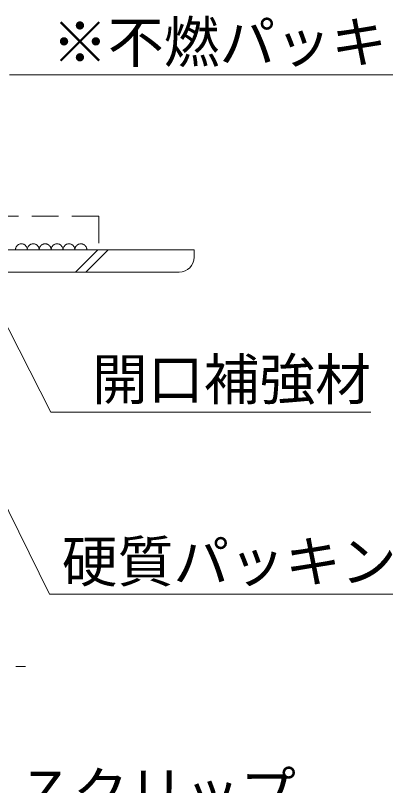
# Model space of a CAD drawing. Units: millimetres at full size, sheet at 1:6; details may follow other scales. Extents: x -1215 to 1203, y -852 to 852.
# Drawn here: x -334.6 to -235, y -701.6 to -494.6 of the extents above; entities that cross this region are included whole.
import ezdxf
from ezdxf.enums import TextEntityAlignment as Align

# ---------------------------------------------------------------- set-up
doc = ezdxf.new("R2010")
doc.units = ezdxf.units.MM
doc.header["$LTSCALE"] = 6
doc.linetypes.add('DASHED1', pattern=[1.8, 1.2, -0.6])
for name, color, linetype, lineweight in [('0-2_SUNPO', 7, 'Continuous', 5), ('0-3_STEEL', 6, 'Continuous', 5), ('0-4_KANAMONO', 6, 'Continuous', 5), ('0-8_SASH', 134, 'Continuous', 5)]:
    doc.layers.add(name, color=color, linetype=linetype, lineweight=lineweight)
doc.styles.add('ＭＳ ゴシック', font='')
doc.styles.get('ＭＳ ゴシック').set_extended_font_data('MS Gothic')

msp = doc.modelspace()

# ---------------------------------------------------------------- linework, layer by layer
at = {"layer": '0-2_SUNPO'}
for p, q in [((-336.155, -510.604), (-204.718, -510.604)), ((-344.896, -562.291), (-325.045, -601.207)), ((-354.7, -591.038), (-325.427, -650.169)), ((-325.045, -601.207), (-238.972, -601.207)), ((-325.427, -650.169), (-217.105, -650.169))]:
    msp.add_line(p, q, dxfattribs=at)
at = {"layer": '0-3_STEEL'}
for p, q in [((-286.524, -557.614), (-351.522, -557.614)), ((-318.417, -563.614), (-312.417, -557.614)), ((-315.588, -563.614), (-309.588, -557.614)), ((-286.524, -557.614), (-286.524, -559.614)), ((-290.523, -563.614), (-337.023, -563.614))]:
    msp.add_line(p, q, dxfattribs=at)
msp.add_arc((-290.523, -559.614), 4, 270, 0, dxfattribs=at)
at = {"layer": '0-4_KANAMONO'}
msp.add_line((-331.854, -669.614), (-334.488, -669.614), dxfattribs=at)
at = {"layer": '0-8_SASH', "linetype": 'DASHED1'}
for q in [(-338.142, -548.614), (-312.163, -557.614)]:
    msp.add_line((-312.163, -548.614), q, dxfattribs=at)
for centre in [(-332.963, -557.614), (-329.765, -557.614), (-326.564, -557.614), (-323.363, -557.614), (-320.165, -557.614), (-316.964, -557.614)]:
    msp.add_arc(centre, 1.6, 0, 180, dxfattribs=at)

# ---------------------------------------------------------------- texts
at = {"layer": '0-2_SUNPO', "style": 'ＭＳ ゴシック'}
for s, p in [('※不燃パッキング', (-324.718, -510.604)), ('開口補強材', (-313.972, -601.207)), ('硬質パッキング', (-322.105, -650.169)), ('Ｚクリップ', (-334.173, -712.157))]:
    msp.add_text(s, height=11, dxfattribs=at).set_placement(p, align=Align.BOTTOM_LEFT)

doc.saveas('drawing.dxf')
